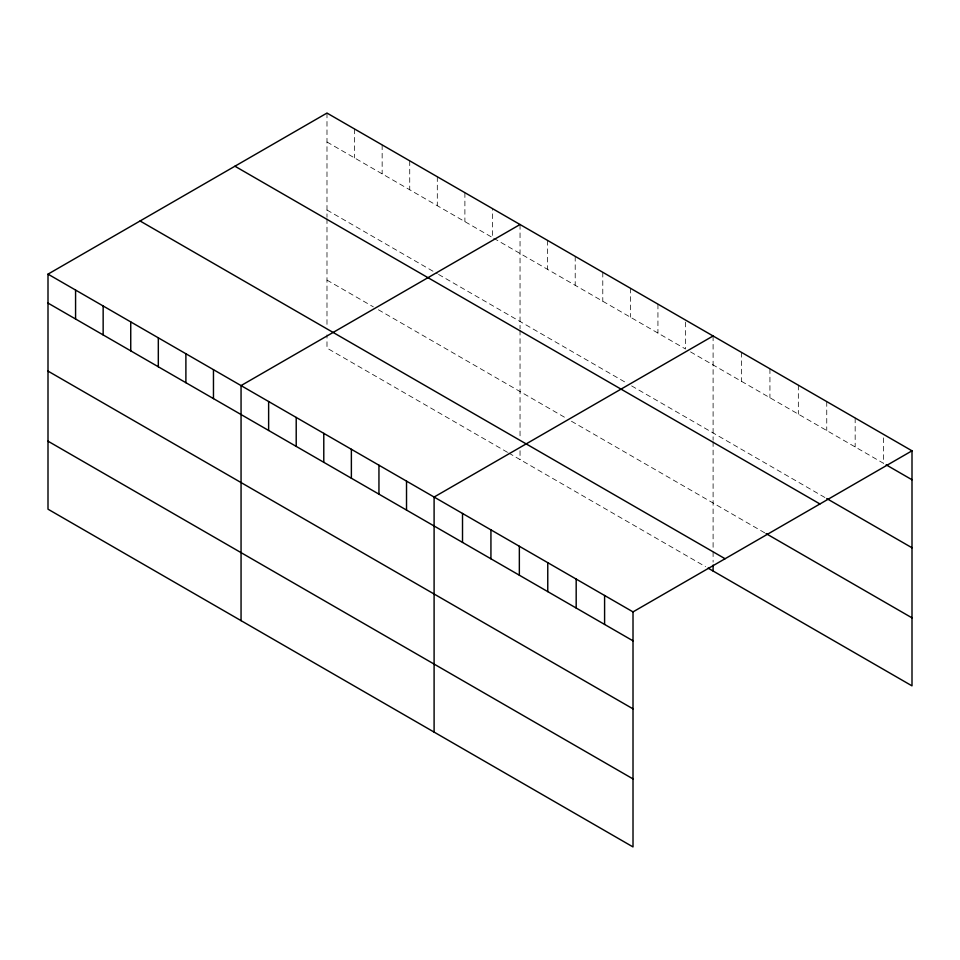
<?xml version="1.0" encoding="UTF-8"?>
<svg xmlns="http://www.w3.org/2000/svg" width="960" height="960" viewBox="0 0 960 960"><rect width="100%" height="100%" fill="white"/><g stroke="black" fill="none" stroke-linecap="round" stroke-linejoin="round"><path stroke-width="0.72" stroke-dasharray="4.8 3.6" d="M326.988 113.064L326.988 217.32M326.988 142.008L492.468 237.552L492.468 208.596M493.716 238.272L685.524 349.008L685.524 320.052M690.528 351.9L883.584 463.356L883.584 434.4M326.988 210.024L437.304 273.72M438.564 274.44L626.604 383.004M631.62 385.896L825.468 497.82M326.988 280.104L373.38 306.876M378.396 309.768L566.424 418.332M571.44 421.236L764.76 532.848M507.504 452.328L326.988 348.108L326.988 334.812M508.764 453.06L705.576 566.688M855.168 417.996L855.168 446.952M826.752 401.592L826.752 430.548M798.336 385.188L798.336 414.144M769.932 368.784L769.932 397.74M741.516 352.38L741.516 381.336M713.1 335.976L713.1 440.244M713.1 441.696L713.1 550.332M713.1 551.808L713.1 562.152M657.936 304.128L657.936 333.084M630.36 288.204L630.36 317.16M602.784 272.28L602.784 301.236M575.208 256.368L575.208 285.312M547.62 240.444L547.62 269.388M520.044 224.52L520.044 328.788M520.044 330.24L520.044 437.388M520.044 450.696L520.044 459.576M464.892 192.672L464.892 221.628M437.304 176.748L437.304 205.704M409.728 160.824L409.728 189.78M382.152 144.9L382.152 173.856M354.576 128.988L354.576 157.932M326.988 218.784L326.988 325.932"/><path stroke-width="1.44" d="M48 274.14L633.012 611.892L633.012 846.936L48 509.184L48 274.14L326.988 113.064L912 450.816L912 685.86L708.084 568.128M520.044 224.52L241.056 385.596L241.056 620.652M713.1 335.976L434.1 497.052L434.1 732.108M633.012 611.892L912 450.816M886.164 464.844L912 479.76M826.752 498.564L912 547.776M234.924 166.212L819.936 503.964M766.056 533.592L912 617.856M140.064 220.98L725.076 558.732M48 303.084L633.012 640.836M48 371.1L633.012 708.852M48 441.18L633.012 778.92M713.1 565.116L713.1 571.032M604.596 595.476L604.596 624.432M576.18 579.072L576.18 608.028M547.764 562.668L547.764 591.624M519.348 546.264L519.348 575.22M490.932 529.86L490.932 558.816M462.516 513.456L462.516 542.412M406.524 481.128L406.524 510.084M378.948 465.204L378.948 494.16M351.372 449.28L351.372 478.236M323.784 433.356L323.784 462.312M296.208 417.444L296.208 446.388M268.632 401.52L268.632 430.464M213.468 369.672L213.468 398.628M185.892 353.748L185.892 382.704M158.316 337.824L158.316 366.78M130.74 321.9L130.74 350.856M103.152 305.976L103.152 334.932M75.576 290.064L75.576 319.008"/></g></svg>
